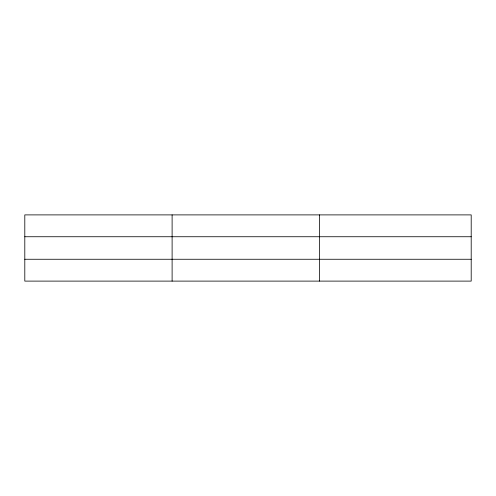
<?xml version="1.0" encoding="UTF-8"?>
<svg xmlns="http://www.w3.org/2000/svg" width="496" height="496" viewBox="0 0 496 496"><rect width="100%" height="100%" fill="white"/><g stroke="black" fill="none" stroke-linecap="round" stroke-linejoin="round"><path stroke-width="0.74" d="M172.112 281.108L172.112 214.892M319.424 281.108L319.424 214.892M471.2 259.259L471.2 281.108L24.8 281.108L24.8 214.892L471.2 214.892L471.2 259.259L24.8 259.259M24.8 236.741L471.2 236.741"/></g></svg>
